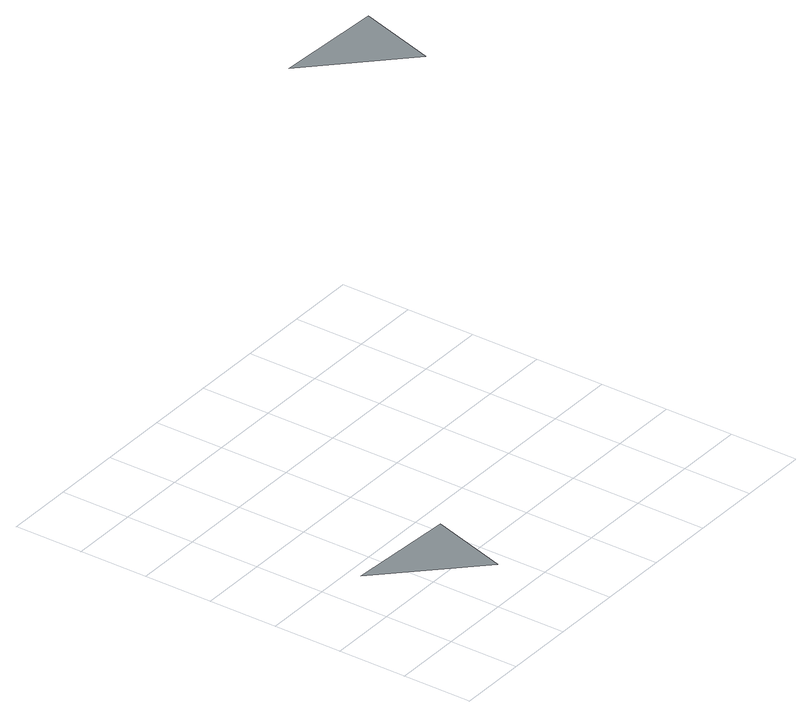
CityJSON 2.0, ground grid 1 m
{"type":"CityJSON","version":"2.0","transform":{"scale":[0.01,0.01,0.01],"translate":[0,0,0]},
"CityObjects":{
"object1":{"type":"GenericCityObject","attributes":{"function":"something"},"geometry":[{"type":"MultiSurface","lod":"1","boundaries":[[[0,1,2]],[[3,4,5]]]}]}
},
"vertices":[
[182,59,59],[59,182,59],[59,59,182],[459,582,459],[582,459,459],[459,459,582]
]}
